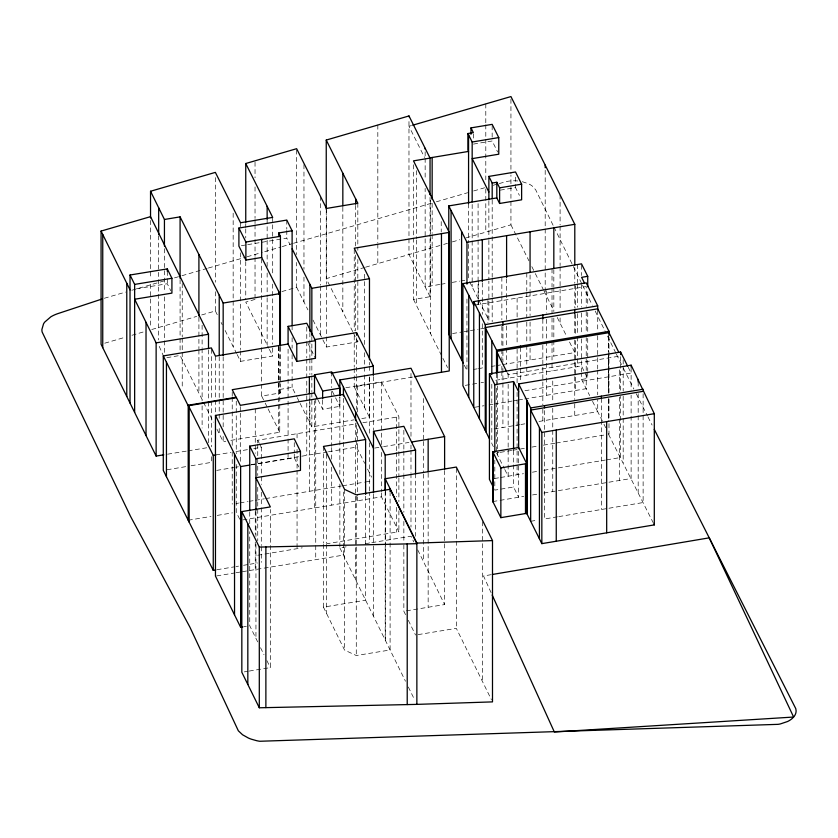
<?xml version="1.0" encoding="UTF-8"?>
<svg xmlns="http://www.w3.org/2000/svg" width="838" height="838" viewBox="0 0 838 838"><rect width="100%" height="100%" fill="white"/><g stroke="black" fill="none" stroke-linecap="round" stroke-linejoin="round"><path stroke-width="0.63" stroke-dasharray="4.19 3.14" d="M411.458 125.564L408.975 126.287L424.573 157.492M207.143 268.39L182.003 275.692M208.4 268.024L245.911 257.13M264.703 251.672L280.992 246.938M282.249 246.571L292.273 243.659M293.52 243.292L431.35 203.257M436.368 201.801L467.614 192.719M104.781 343.192L125.805 337.065M131.985 335.263L144.356 331.659M151.783 329.491L196.668 316.418M201.654 314.962L215.366 310.971L215.366 291.352M255.035 299.407L245.754 302.109L268.809 348.231M281.945 291.561L296.631 287.287L296.631 262.441M352.735 331.639L326.244 278.645L364.321 267.552M365.546 267.196L442.433 244.79M443.669 244.434L447.387 243.345M452.342 241.899L459.779 239.731M465.97 237.929L510.939 224.825L510.939 175.09M104.31 298.265L125.616 292.074M131.88 290.262L164.458 280.793M174.482 277.881L180.757 276.058M247.158 256.763L262.2 252.395M473.69 190.949L484.636 187.775M493.142 185.303L496.787 184.245M499.218 183.543L507.535 181.322A23.558 13.597 0 0 1 511.421 180.872A23.946 13.827 0 0 1 514.595 180.788A20.049 11.575 0 0 1 516.187 180.851A19.819 11.439 0 0 1 517.758 180.966M491.257 574.659L483.526 575.957L491.089 592.644M473.47 144.094L492.157 140.983L497.657 152.003M500.286 190.142L515.517 187.607L519.403 195.369M241.417 245.691L246.456 244.853M247.723 244.644L286.785 238.128L289.979 244.528M439.688 284.48L425.149 286.9L425.149 188.393M440.945 284.271L447.22 283.223M452.237 282.385L459.779 281.139M461.026 280.929L464.797 280.301M413.49 164.782L413.49 299.449L430.051 296.694L430.051 237.856M475.041 305.074L586.223 286.554L586.223 306.383M166.846 357.669L180.086 355.459L202.974 401.245M237.144 354.537L240.548 361.356L272.696 356.003L272.696 345.539M313.035 320.116L326.495 347.037L357.826 341.82L357.826 339.201M452.604 333.534L462.796 331.838M464.074 331.628L469.165 330.78M470.443 330.56L478.089 329.292M480.656 328.863L484.5 328.224M278.761 346.534L278.761 389.618L292.116 387.386L296.694 396.552M261.676 384.296L261.676 396.06L280.416 392.938L280.416 383.804M345.864 387.743L381.437 381.814L398.888 416.727L398.888 476.832M354.233 368.49L354.233 386.789L413.239 376.964M473.344 369.464L477.178 368.825M478.456 368.615L482.29 367.976L482.29 323.478M491.246 366.478L495.08 365.839M496.358 365.63L501.48 364.781M502.758 364.561L574.795 352.568L569.138 341.255M318 399.936L322.64 409.227L339.84 406.367L339.84 397.275M465.341 385.354L477.398 383.343M481.054 382.736L483.495 382.327M495.74 380.284L581.509 365.997L587.731 378.451L581.614 379.478L581.614 373.015M524.976 390.728L631.119 373.046L628.291 367.39M216.895 429.098L223.17 441.657L225.747 441.228M230.89 440.369L279.756 432.23L279.756 381.238M300.13 403.434L311.851 426.888L354.107 419.838M361.796 418.56L369.474 417.282L369.474 374.136M257.748 442.852L257.748 440.243L356.454 423.787M362.917 422.719L398.888 416.727M475.041 407.216L484.029 405.728M489.151 404.869L492.964 404.23M494.231 404.021L512.028 401.056M513.296 400.847L517.109 400.208M518.387 399.998L523.488 399.15M524.756 398.94L586.223 388.696L586.223 337.745M215.785 454.929L230.953 452.394M236.012 451.556L248.656 449.451M253.715 448.602L261.299 447.345L261.299 475.408M167.076 469.762L186.046 466.598M191.106 465.75L211.333 462.387L211.333 455.882M216.717 470.39L234.556 467.415M235.834 467.195L238.38 466.776M251.117 464.65L300.538 456.417M301.785 456.207L327.208 451.975M328.486 451.766L356.579 447.083L364.677 463.288M494.085 428.951L514.511 425.557M515.799 425.337L519.654 424.698M520.943 424.478L524.808 423.839M538.97 421.472L597.714 411.688L603.433 423.127M496.525 373.539L496.525 452.97L499.05 452.551M500.307 452.342L511.651 450.456M512.908 450.247L517.957 449.398M520.471 448.979L524.305 448.351M531.962 447.073L537.064 446.225M543.443 445.156L554.924 443.239M556.202 443.03L605.968 434.744M608.524 434.314L653.891 524.085M236.075 503.523L238.652 503.093M239.93 502.884L247.65 501.595M248.938 501.375L254.082 500.527M255.37 500.307L264.368 498.809M265.656 498.589L341.37 485.977M342.648 485.768L364.404 482.143M365.682 481.934L372.082 480.865M188.204 520.241L210.967 516.449M217.283 515.391L232.461 512.866M242.863 519.906L381.437 496.819L398.888 531.721L326.757 543.747M494.42 478.529L499.417 477.691M500.663 477.482L523.478 473.69M532.423 472.192L537.535 471.344M543.925 470.275L605.277 460.062M606.555 459.842L620.612 457.506L620.612 396.364M518.659 451.336L518.659 497.248L513.547 487.014L494.818 490.136L494.818 460.188M492.817 501.553L523.708 496.41M532.549 494.944L537.598 494.095M543.914 493.048L631.119 478.519L631.119 395.18M257.748 555.238L302.225 547.832M217.042 569.714L234.745 566.771M236.012 566.561L238.537 566.132M243.596 565.294L248.656 564.456M249.923 564.236L257.507 562.979M530.674 521.288L536.98 520.23M557.459 516.816L544.543 518.973L544.543 407.844M558.757 516.606L607.697 508.446M608.964 508.237L643.123 502.549L643.123 392.729M136.447 288.806L167.296 283.736L170.763 290.776M167.631 454.186L186.79 451.043M188.068 450.834L207.227 447.691M251.023 464.87L294.264 457.778L298.768 466.944M374.754 448.058L382.348 446.811M383.615 446.602L408.965 442.443M339.861 484.071L339.861 547.874L346.262 546.826M365.473 543.673L369.307 543.045L369.307 492.262M371.842 542.626L410.987 536.215L413.783 541.903M216.749 575.895L234.724 572.951M236.002 572.731L241.145 571.893M242.423 571.684L343.423 555.123L343.423 489.79M323.437 544.407L323.437 607.121L365.609 600.207L365.609 495.687M244.047 626.698L246.33 626.332M406.409 610.829L444.611 604.565L444.611 470.453M418.11 634.617L456.322 628.353L491.393 699.646M244.308 671.877L248.027 671.269M249.263 671.06L270.339 667.603L270.339 509.525M323.437 607.121L344.575 650.089L356.276 655.525L390.099 649.984L390.099 493.205M522.346 181.699L528.485 183.784A28.471 16.435 0 0 1 530.255 184.706L530.8 185.041A21.17 12.224 0 0 1 532.319 186.099L535.639 189.734L553.394 225.893M636.22 393.692L647.439 415.847M648.015 416.989L652.09 425.044M623.325 368.196L633.905 389.115M544.03 291.027L553.792 310.542M557.228 317.424L566.876 336.729M581.614 379.478L589.669 395.599M592.539 401.339L597.714 411.688L597.714 399.527M469.594 281.725L478.508 299.554M479.085 300.706L488.868 320.294L488.868 281.034M464.273 365.169L466.955 370.532L466.955 295.94M493.383 446.685L491.812 443.543L491.812 382.338M496.525 452.97L504.225 468.39M413.49 299.449L441.217 354.935M442.935 358.371L447.523 367.526M354.233 386.789L369.474 417.282M296.631 287.287L307.934 309.892M307.934 343.234L315.465 358.318M367.568 469.071L371.622 477.178M297.27 397.704L299.554 402.282M278.761 389.618L280.416 392.938M261.676 396.06L264.599 401.915M265.185 403.088L267.521 407.771M268.108 408.934L279.756 432.23M215.366 310.971L217.66 315.559M221.106 322.452L222.259 324.756M225.129 330.497L236.578 353.406M257.748 440.243L259.267 443.281M259.78 444.297L261.299 447.345M239.72 519.172L236.253 512.228L236.253 461.529M510.939 224.825L528.935 260.828M531.837 266.641L534.749 272.444M535.325 273.607L543.453 289.864M603.999 424.269L605.717 427.705M608.577 433.424L608.985 434.241L608.985 420.529M507.032 372.418L508.153 374.67L620.612 355.93L620.612 392.362M430.051 296.694L408.975 254.543L408.975 120.693M504.79 469.51L508.153 476.235L508.153 381.269M353.311 332.801L357.826 341.82M332.288 391.262L339.84 406.367M269.365 349.341L272.696 356.003M203.55 402.408L213.418 422.143M615.836 353.049L606.345 333.744M616.412 354.212L622.739 367.044M417.712 549.875L444.611 604.565M405.529 614.642L403.853 611.248L403.853 543.537M408.316 620.309L415.554 635.036M339.861 547.874L405.477 681.231M408.326 687.024L414.59 699.751M163.86 356.894L158.675 345.12M257.675 641.887L249.745 625.766L249.745 531.701M260.555 647.732L264.001 654.74M266.882 660.595L270.339 667.603M553.97 227.067L582.022 284.218M582.599 285.391L592.33 305.221M595.2 311.055L605.79 332.623M638.179 381.919L638.179 388.434M638.179 393.651L638.179 414.485M638.179 415.795L638.179 492.65M631.119 367.955L631.119 390.089M623.189 359.806L623.189 365.012M623.189 366.311L623.189 391.053M623.189 396.259L623.189 417.094M623.189 418.403L623.189 462.67M619.638 369.872L619.638 392.006M619.638 397.097L619.638 480.425M608.985 337.18L608.985 393.179M608.985 399.077L608.985 419.22M608.577 335.766L608.577 351.384M608.577 356.59L608.577 393.053M608.577 399.569L608.577 420.404M608.524 335.954L608.524 352.274M608.524 353.573L608.524 393.252M608.524 398.459L608.524 420.603M601.37 398.375L601.37 509.504M597.714 310.123L597.714 330.958M597.714 335.724L597.714 368.72M597.714 370.019L597.714 394.761M587.731 291.823L587.731 306.048M587.731 312.511L587.731 333.199M587.731 338.374L587.731 370.7M587.731 371.988L587.731 378.451M586.223 311.61L586.223 333.587M581.509 265.143L581.509 275.493M581.509 284.543L581.614 307.075M581.509 312.983L581.614 334.226M581.509 338.845L581.614 371.716M577.476 264.525L577.476 282.626M577.476 283.914L577.476 307.19M577.476 313.653L577.476 335.64M577.476 336.928L577.476 357.617M577.476 358.905L577.476 366.667M575.643 285.936L575.643 308.143M575.643 314.449L575.643 335.588M575.643 340.574L575.643 390.456M574.795 267.5L574.795 283.202M574.795 284.511L574.795 308.07M574.742 313.946L574.742 335.64M574.742 339.998L574.742 399.443M574.742 403.801L574.742 415.522M560.098 194.908L560.098 225.003M560.098 226.312L560.098 265.573M560.098 266.882L560.098 310.07M560.098 317.927L560.098 323.154M553.824 269.689L553.824 286.701M553.824 288.01L553.824 311.558M553.824 318.105L553.824 339.044M553.824 340.354L553.824 356.056M552.755 381.007L552.755 401.842M552.755 408.232L552.755 429.066M552.755 430.376L552.755 491.571M552.022 268.768L552.022 286.868M552.022 288.157L552.022 312.721M552.022 317.895L552.022 339.882M552.022 341.171L552.022 361.859M552.022 363.147L552.022 370.909M546.439 290.807L546.439 313.014M546.439 319.309L546.439 395.327M545.192 170.334L545.192 293.352M542.835 319.268L542.835 340.961M542.835 345.308L542.835 404.764M542.835 409.112L542.835 420.833M530.066 274.948L530.066 290.66M530.066 291.959L530.066 315.517M530.066 322.064L530.066 343.004M530.066 348.241L530.066 360.015M526.788 272.968L526.788 291.069M526.788 292.368L526.788 316.932M526.788 322.106L526.788 344.083M526.788 345.371L526.788 366.059M526.788 367.358L526.788 375.11M520.471 347.414L520.471 366.939M520.471 368.249L520.471 382.568M517.109 298.066L517.109 317.895M517.109 323.122L517.109 345.109M517.109 349.257L517.088 384.988M517.109 392.373L517.088 474.748M515.517 177.174L515.517 187.607M513.547 450.561L513.547 463.582M513.547 464.881L513.547 487.014M510.939 99.188L510.939 173.78M508.153 373.371L508.153 379.97M506.602 278.865L506.602 319.425M506.602 325.972L506.602 346.911M506.602 348.22L506.602 363.922M502.915 326.778L502.915 346.754M502.915 351.52L502.915 361.932M502.915 368.448L502.915 427.485M501.857 277.127L501.857 295.227M501.857 296.516L501.857 319.791M501.857 326.254L501.857 348.231M501.857 349.53L501.857 359.869M501.857 366.332L501.857 370.218M501.857 371.506L501.857 379.268M497.5 374.188L497.5 384.611M497.5 385.909L497.5 454.929M492.157 125.637L492.157 137.149M492.189 199.999L492.189 277.21M492.189 278.52L492.189 296.841M492.189 298.15L492.189 321.708M488.868 201.204L488.868 239.155M488.868 240.464L488.868 279.724M487.884 300.559L487.884 322.766M485.799 103.902L485.799 123.532M485.799 124.841L485.799 137.924M485.799 139.234L485.799 179.803M485.799 188.969L485.799 232.147M482.541 521.665L482.541 681.661M482.29 282.909L482.29 314.323M478.603 280.992L478.603 299.103M478.603 300.392L478.603 305.566M478.089 203.655L478.089 299.187M478.089 300.496L478.089 305.734M473.344 133.902L473.344 139.024M472.171 204.441L472.171 282.961M472.171 284.26L472.171 286.879M468.568 203.77L468.568 243.03M468.568 244.34L468.568 279.672M456.322 468.369L456.322 539.902M456.322 541.201L456.322 628.353M441.217 221.567L441.217 232.032M432.157 203.288L432.157 233.393M432.157 234.692L432.157 285.737M430.564 200.251L430.564 333.608M430.051 197.328L430.051 236.546M428.155 473.156L428.155 607.267M425.149 151.751L425.149 156.978M425.149 158.288L425.149 179.594M423.316 398.511L423.316 440.18M423.316 441.479L423.316 472.726M423.316 474.025L423.316 561.261M416.434 170.68L416.434 238.662M416.434 239.972L416.434 305.346M415.554 473.742L415.554 536.184M410.987 373.455L410.987 437.258M410.987 445.072L410.987 448.979M410.987 450.278L410.987 472.412M410.987 473.711L410.987 527.092M403.853 430.24L403.853 449.797M403.853 451.095L403.853 473.229M403.853 474.538L403.853 512.29M403.853 521.404L403.853 542.238M398.888 478.142L398.888 501.669M398.888 510.813L398.888 531.721M396.489 417.125L396.489 451.095M396.489 452.405L396.489 496.84M396.489 507.294L396.489 532.13M385.312 490.68L385.312 640.263M385.197 491.738L385.197 545.067M385.197 546.366L385.197 640.023M381.437 381.814L381.437 444.549M381.437 452.384L381.437 491.592M381.437 492.901L381.437 496.819M377.823 125.03L377.823 242.695M377.823 244.005L377.823 263.614M373.486 493.833L373.486 544.616M373.486 545.915L373.486 616.223M373.36 376.587L373.36 429.915M369.474 362.372L369.474 364.98M369.474 366.29L369.474 372.826M369.307 377.687L369.307 436.284M369.307 442.789L369.307 490.963M364.645 274.267L364.645 346.178M364.645 352.714L364.645 365.787M364.645 367.096L364.645 373.633M364.645 374.942L364.645 407.624M357.826 203.225L357.826 250.29M357.826 259.445L357.826 332.665M357.438 385.815L357.438 411.95M357.438 428.941L357.438 495.583M357.438 496.892L357.438 500.82M356.579 337.819L356.579 375.539M356.579 376.838L356.579 409.363M356.579 424.971L356.579 439.28M356.579 440.579L356.579 447.083M356.276 496.138L356.276 545.789M356.276 547.099L356.276 655.525M355.647 205.404L355.647 245.932M355.647 255.087L355.647 330.916M355.584 423.054L355.584 579.833M354.233 249.504L354.233 330.57M354.233 335.797L354.233 367.18M344.575 489.392L344.575 650.089M343.423 398.343L343.423 481.965M342.836 207.237L342.836 311.83M339.861 396.835L339.861 474.957M331.701 371.915L331.701 387.502M331.701 391.409L331.701 446.298M331.701 447.607L331.701 459.36M331.701 467.206L331.701 505.105M326.631 454.238L326.631 543.076M326.631 544.375L326.631 613.625M326.495 208.442L326.495 284.281M326.495 285.58L326.495 347.037M326.244 210.663L326.244 278.645M323.437 446.424L323.437 543.108M322.64 400.135L322.64 409.227M320.409 196.281L320.409 285.182M320.409 286.491L320.409 334.865M315.737 398.972L315.737 559.658M314.512 400.805L314.512 507.964M311.851 336.666L311.851 374.586M311.851 375.895L311.851 391.576M311.851 392.886L311.851 426.888M309.871 332.696L309.871 357.533M309.871 358.842L309.871 374.534M309.871 395.452L309.871 422.907M309.379 398.951L309.379 491.309M306.771 327.04L306.771 357.816M306.771 359.125L306.771 455.38M303.964 164.667L303.964 269.26M303.964 277.106L303.964 301.952M297.061 433.686L297.061 440.222M297.061 449.367L297.061 468.976M297.061 470.275L297.061 548.691M296.631 150.002L296.631 254.595M294.264 442.621L294.264 452.73M294.264 453.987L294.264 457.778M292.116 327.249L292.116 329.858M292.116 337.704L292.116 348.168M292.116 354.704L292.116 387.386M288.083 349.226L288.083 377.844M288.083 379.143L288.083 437.677M288.083 438.986L288.083 451.996M288.083 453.295L288.083 458.491M286.785 220.069L286.785 229.099M286.785 230.398L286.785 238.128M280.416 347.246L280.416 382.495M279.756 347.246L279.756 379.928M278.645 346.324L278.645 430.009M272.696 217.409L272.696 274.937M272.696 284.092L272.696 344.229M267.144 219.378L267.144 238.998M267.144 240.297L267.144 266.453M267.144 272.989L267.144 296.526M267.144 297.825L267.144 344.9M261.676 258.774L261.676 346.377M261.676 347.686L261.676 382.987M261.299 476.707L261.299 484.49M261.299 492.273L261.299 506.55M261.299 507.849L261.299 545.475M261.299 546.774L261.299 562.34M257.748 444.161L257.748 475.523M257.748 487.287L257.748 540.866M255.946 511.651L255.946 536.467M255.946 544.312L255.946 638.378M255.265 408.881L255.265 453.306M255.265 510.782L255.265 534.298M255.265 542.144L255.265 569.578M255.035 162.122L255.035 177.813M255.035 186.958L255.035 218.341M255.035 219.65L255.035 223.568M255.035 224.877L255.035 256.26M255.035 257.57L255.035 296.788M249.745 512.102L249.745 523.865M245.754 223.662L245.754 227.58M245.754 228.889L245.754 238.044M245.754 261.582L245.754 299.491M240.548 222.761L240.548 226.689M240.548 252.835L240.548 349.593M240.548 350.892L240.548 361.356M240.297 406.639L240.297 411.867M240.297 413.176L240.297 461.529M236.253 401.13L236.253 453.725M233.163 213.219L233.163 346.586M232.22 392.299L232.22 396.196M232.22 397.495L232.22 410.505M232.22 411.804L232.22 445.627M232.22 452.132L232.22 504.162M223.17 356.674L223.17 427.275M223.17 436.43L223.17 441.657M219.221 356.6L219.221 398.448M219.221 399.747L219.221 412.83M219.221 414.129L219.221 419.367M219.221 428.511L219.221 433.749M215.439 356.129L215.439 399.056M215.439 400.355L215.439 413.364M215.366 177.604L215.366 282.207M211.333 349.216L211.333 399.946M211.333 401.245L211.333 446.78M208.505 349.886L208.505 400.637M208.505 401.936L208.505 443.574M202.115 325.217L202.115 347.33M202.115 348.639L202.115 400.679M202.115 405.885L202.115 428.009M198.91 317.288L198.91 348.671M198.91 349.98L198.91 393.127M182.234 283.569L182.234 336.918M182.234 338.217L182.234 351.237M182.234 352.536L182.234 388.968M180.086 279.62L180.086 337.159M180.086 338.458L180.086 351.541M167.296 271.365L167.296 277.556M167.296 278.792L167.296 283.736M164.437 248.708L164.437 291.729M164.437 296.882L164.437 354.212M158.675 235.708L158.675 339.914M150.536 220.509L150.536 279.148M150.536 284.291L150.536 327.312"/><path stroke-width="1.26" d="M101.859 299.072L57.665 313.684A31.928 18.436 0 0 0 54.051 315.13L53.203 315.538A32.357 18.687 0 0 0 50.814 316.837L44.718 322.096A32.996 19.054 0 0 0 43.534 323.866L41.9 329.481A32.85 18.96 0 0 0 42.141 332.016L130.498 516.292L189.996 627.348L238.338 730.799L242.58 734.779L248.373 738.027A35.364 20.416 0 0 0 251.243 739.158L256.418 740.635A30.975 17.881 0 0 0 259.717 741.263L778.02 724.346A20.992 12.12 0 0 0 780.377 723.927L787.521 721.528A23.307 13.46 0 0 0 789.909 720.209L790.978 719.475A22.542 13.01 0 0 0 792.413 718.302L794.309 716.176A23.108 13.335 0 0 0 795.136 714.814L795.545 713.892A25.8 14.895 0 0 0 795.838 712.939A21.903 12.643 0 0 0 796.027 711.996A26.146 15.094 0 0 0 796.09 710.551L795.775 708.644L654.289 429.391M150.536 217.901L150.536 191.263L215.366 172.377L240.548 222.761L272.696 217.409L245.754 163.515L296.631 148.693L326.495 208.442L357.826 203.225L326.244 140.061L408.975 115.948L430.051 158.099L430.051 194.709M412.694 125.208L510.939 96.569L574.795 224.312L574.795 264.881M163.798 454.814L156.13 456.071L101.073 344.271L101.073 231.079L150.536 216.654L208.505 334.278L208.505 348.587M492.555 574.439L709.241 537.839L793.628 717.045L554.368 732.024L492.178 595.022M470.977 134.279L470.977 127.889L492.157 124.359L498.767 137.579L498.767 154.202L472.171 158.633L488.868 192.038M429.821 157.879L468.568 151.416L467.929 150.149L467.929 133.535L473.344 132.624L470.977 127.889M467.929 133.535L472.171 142.01L498.767 137.579M430.051 158.099L413.49 160.854L449.231 232.367L449.231 370.962L414.517 376.744M150.536 191.263L164.437 219.472L180.086 216.864L223.17 303.063L223.17 355.364M488.868 176.409L515.517 171.968L521.624 184.171L521.624 199.811L499.605 203.477L496.829 197.915L496.829 182.275L492.189 183.051L488.868 176.409L488.868 199.894M279.756 345.937L279.756 293.635L261.676 257.465L245.89 260.094L238.903 246.11L238.903 228.051L286.785 220.069L292.116 230.743L292.116 325.94M496.829 182.275L499.605 187.848L521.624 184.171M278.761 235.572L278.761 232.964L292.116 230.743M463.205 363.022L448.78 334.173L448.78 205.918L496.829 197.915M238.903 228.051L245.89 242.035L280.416 236.285L280.416 345.937M449.231 232.367L354.233 248.205L369.474 278.687L369.474 359.753M448.78 205.918L466.955 242.276L574.795 224.312M223.17 303.063L279.756 293.635M292.116 248.802L311.851 288.293L369.474 278.687M489.539 438.997L462.922 385.752L462.922 283.611L581.509 263.855L587.731 276.31L587.731 286.659M587.731 276.31L581.614 277.336L584.495 283.097M288.083 326.37L306.771 323.259L315.465 340.668L315.465 358.318L296.778 361.429L288.083 344.02L288.083 326.37L296.778 343.779L296.778 361.429M473.763 407.436L473.763 301.607L586.223 282.867L597.714 305.86L597.714 309.683M215.785 569.924L213.25 570.353L163.284 470.39L163.284 355.92L211.333 347.917L215.439 356.129L288.083 344.02M314.428 339.631L356.579 332.613L373.36 366.175L373.36 375.288M296.778 343.779L315.465 340.668M473.763 301.607L485.254 324.599L597.714 305.86M317.413 398.773L314.512 392.97L314.512 374.785L331.701 371.915L339.84 388.183L339.84 394.677M314.501 375.979L232.22 389.691L236.253 397.757L188.204 405.77L163.284 355.92M331.136 373.214L373.36 366.175M608.985 331.366L597.714 308.824L485.254 327.553L496.525 350.106L608.985 331.366L608.985 335.273M188.204 520.241L188.204 405.236L236.253 397.233L240.297 405.33L314.512 392.97M314.512 374.785L322.64 391.042L339.84 388.183M493.194 486.909L489.423 479.357L489.423 373.884L620.612 352.033L627.725 366.258M489.423 373.884L494.818 384.663L513.547 381.541L518.659 391.775M518.659 448.718L518.659 383.919L631.119 365.179L654.3 413.689L654.3 524.892L541.84 543.632L526.704 513.348L526.704 400.019M188.204 405.236L213.25 455.348L215.785 454.929M518.659 383.919L530.674 407.949L643.123 389.22M643.123 391.336L530.674 410.075L541.84 432.418L541.84 543.632M541.84 432.418L654.3 413.689M492.817 451.818L518.659 447.513L526.704 463.603L500.862 467.908L492.817 451.818L492.817 501.553L500.862 517.654L526.704 513.348M130.026 403.057L130.026 275.011L167.296 268.893L171.916 278.279L171.916 293.122L134.646 299.239L156.13 342.868L156.13 456.071M130.026 275.011L134.646 284.396L171.916 278.279M156.13 342.868L208.505 334.278M339.861 395.536L339.861 379.918L410.987 368.249L444.611 436.598L444.611 469.154M242.915 626.887L240.632 627.264L215.46 576.104L215.46 415.407L343.423 394.426L365.609 439.51L365.609 494.378M249.745 510.803L249.745 446.13L294.264 438.84L300.465 451.441L300.465 470.38L255.946 477.681L270.339 506.917L241.836 511.589L241.836 672.286L259.298 707.775L416.863 704.381L492.493 701.888L492.493 540.594L456.322 467.059L385.197 478.728L416.863 543.087L416.863 704.381M373.486 492.535L373.486 431.298L403.853 426.322L415.554 450.111L415.554 473.742M365.609 439.51L323.437 446.424L344.575 489.392L356.276 494.839L390.099 489.287L416.863 543.694L259.298 547.078L241.836 511.589M249.745 446.13L255.946 458.742L300.465 451.441M215.46 415.407L240.632 466.567L249.745 465.069M411.531 442.024L444.611 436.598M373.486 431.298L385.197 455.097L415.554 450.111M416.863 543.087L492.493 540.594M618.863 352.442L608.985 332.665L496.525 351.405L506.477 371.297M653.891 524.085L654.3 524.892M462.922 283.611L473.763 305.294M278.761 232.964L280.416 236.285M339.861 379.918L373.486 448.267M101.073 231.079L130.026 289.854M638.179 379.321L638.179 381.919M631.119 365.179L631.119 367.034M620.612 352.033L620.612 354.631M608.577 330.549L608.577 333.157M608.524 331.439L608.524 332.047M606.681 421.619L606.681 532.832M601.37 396.175L601.37 398.375M574.742 309.693L574.742 313.506M556.254 430.02L556.254 541.233M553.824 227.81L553.824 268.38M545.192 165.096L545.192 167.715M544.543 405.634L544.543 407.844M542.835 315.004L542.835 318.828M539.431 427.61L539.431 538.824M530.674 407.949L530.674 521.288M530.066 231.77L530.066 272.329M527.029 400.658L527.029 513.987M525.489 463.812L525.489 513.547M520.471 346.115L520.471 346.723M513.547 381.541L513.547 449.252M506.602 235.677L506.602 277.556M502.915 321.656L502.915 325.469M500.862 467.908L500.862 517.654M499.605 187.848L499.605 203.477M497.5 353.353L497.5 372.889M496.525 350.106L496.525 373.539M494.818 384.663L494.818 452.373M493.184 452.541L493.184 502.287M492.189 183.051L492.189 198.69M491.812 340.668L491.812 374.523M486.124 329.303L486.124 432.167M485.254 324.599L485.254 430.428M482.29 239.731L482.29 281.599M479.43 312.941L479.43 418.77M472.171 142.01L472.171 201.822M468.746 295.248L468.746 397.39M468.568 134.792L468.568 203.77M466.955 242.276L466.955 284.155M461.591 231.56L461.591 359.806M451.085 210.527L451.085 338.772M441.458 233.666L441.458 372.261M432.157 157.481L432.157 199.36M428.155 439.301L428.155 471.857M425.149 148.305L425.149 149.133M408.975 115.948L408.975 116.765M407.216 543.893L407.216 704.59M390.099 488.69L390.099 491.906M385.312 478.969L385.312 490.68M385.197 455.097L385.197 490.429M356.579 332.613L356.579 335.21M355.647 198.868L355.647 204.095M355.584 411.867L355.584 420.645M343.423 387.156L343.423 395.934M342.836 173.246L342.836 205.928M326.244 140.061L326.244 209.353M322.64 391.042L322.64 398.836M311.851 288.293L311.851 335.357M309.871 284.312L309.871 331.387M309.379 376.838L309.379 393.745M278.645 291.415L278.645 294.033M267.144 206.305L267.144 219.378M265.876 546.931L265.876 707.628M261.676 239.406L261.676 257.465M259.298 547.078L259.298 707.775M255.946 458.742L255.946 510.342M247.828 523.781L247.828 684.468M245.754 163.515L245.754 222.353M245.89 242.035L245.89 260.094M240.632 466.567L240.632 627.264M234.535 454.175L234.535 614.872M219.221 295.154L219.221 355.302M213.25 455.348L213.25 570.353M198.91 254.532L198.91 315.978M189.168 407.153L189.168 522.158M180.086 216.864L180.086 278.321M167.296 268.893L167.296 271.365M166.448 362.236L166.448 476.707M164.437 219.472L164.437 246.11M158.675 207.772L158.675 234.399M146.022 322.347L146.022 435.551M134.646 284.396L134.646 412.443M126.779 283.275L126.779 396.479M102.749 234.483L102.749 347.686"/></g></svg>
